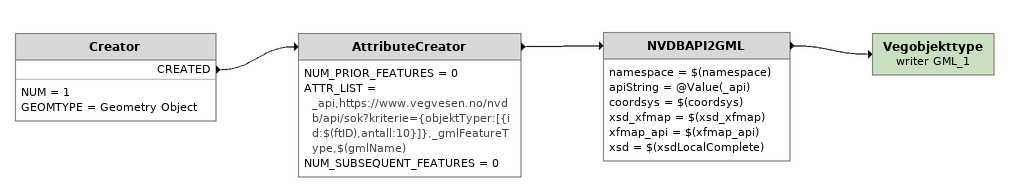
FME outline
Creator
    NUM = 1
    GEOMTYPE = Geometry Object
    CREATED -> AttributeCreator
AttributeCreator
    NUM_PRIOR_FEATURES = 0
    ATTR_LIST = _api,https://www.vegvesen.no/nvdb/api/sok?kriterie={objektTyper:[{id:$(ftID),antall:10}]},_gmlFeatureType,$(gmlName)
    NUM_SUBSEQUENT_FEATURES = 0
    -> NVDBAPI2GML
NVDBAPI2GML
    namespace = $(namespace)
    apiString = @Value(_api)
    coordsys = $(coordsys)
    xsd_xfmap = $(xsd_xfmap)
    xfmap_api = $(xfmap_api)
    xsd = $(xsdLocalComplete)
    -> Vegobjekttype (writer GML_1)
Vegobjekttype (writer GML_1)
